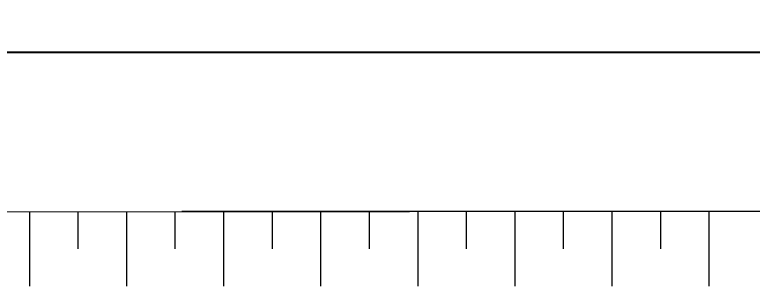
# Model space of a CAD drawing. Header units: millimetres. Extents: x 24859265 to 26550985, y 32092698 to 33532929.
# Drawn here: x 26144411 to 26151332, y 33013984 to 33016529 of the extents above; entities that cross this region are included whole.
import ezdxf

# ---------------------------------------------------------------- set-up
doc = ezdxf.new("R2010")
doc.units = ezdxf.units.MM
doc.styles.add('GOST 2.304', font='GOST_0.TTF')
doc.styles.get("Standard").update_dxf_attribs({"font": 'arial.ttf'})
doc.dimstyles.new('ISO-25', dxfattribs={"dimtxt": 2.5, "dimasz": 2.5, "dimexe": 1.25, "dimexo": 0.625, "dimtad": 1, "dimtxsty": 'Standard', "dimcen": 2.5, "dimadec": 0, "dimazin": 0, "dimtfac": 1, "dimtmove": 0, "dimatfit": 3, "dimfxl": 1, "dimarcsym": 0})

# ---------------------------------------------------------------- blocks, each defined once
blk = doc.blocks.new('_ArchTick')
at = {"color": 0, "linetype": 'ByBlock', "const_width": 0.15}
blk.add_lwpolyline([(-0.5, -0.5), (0.5, 0.5)], dxfattribs=at)
blk = doc.blocks.new('*D521')
at = {"color": 0, "lineweight": -2, "transparency": 16777216}
for p, q in [((26142507.4, 33014744.1), (26142507.4, 33016302.7)), ((26180474.9, 33014773.7), (26180474.9, 33016302.7)), ((26142507.4, 33016177.7), (26180474.9, 33016177.7))]:
    blk.add_line(p, q, dxfattribs=at)
at = {"color": 0, "lineweight": -2, "transparency": 16777216, "xscale": 250, "yscale": 250, "zscale": 250, "rotation": 180}
blk.add_blockref('_ArchTick', (26142507.4, 33016177.7), dxfattribs=at)
at = {"color": 0, "lineweight": -2, "transparency": 16777216, "xscale": 250, "yscale": 250, "zscale": 250}
blk.add_blockref('_ArchTick', (26180474.9, 33016177.7), dxfattribs=at)
at = {"color": 0, "transparency": 16777216, "insert": (26161491.1, 33016365.2), "char_height": 250, "attachment_point": 5, "style": 'GOST 2.304'}
blk.add_mtext('37968', dxfattribs=at)

msp = doc.modelspace()

# ---------------------------------------------------------------- linework, layer by layer
at = {"lineweight": 20}
for p, q in [((26142507.3504, 33014681.6069), (26148116.1661, 33014685.9795)), ((26144548.3154, 33014682.843), (26144548.3154, 33013984.1823)), ((26145003.7979, 33014683.1981), (26145003.7979, 33014333.8677)), ((26145459.2804, 33014683.1981), (26145459.2804, 33013984.5374)), ((26145914.7629, 33014683.5532), (26145914.7629, 33014334.2228)), ((26180474.8723, 33014685.576), (26145978.8642, 33014685.576)), ((26146370.2454, 33014683.5532), (26146370.2454, 33013984.8925)), ((26146825.7278, 33014683.9082), (26146825.7278, 33014334.5779)), ((26147281.2103, 33014682.843), (26147281.2103, 33013984.1823)), ((26147736.6928, 33014683.1981), (26147736.6928, 33014333.8677)), ((26148192.1753, 33014683.1981), (26148192.1753, 33013984.5374)), ((26148647.6578, 33014683.5532), (26148647.6578, 33014334.2228)), ((26149103.1403, 33014683.5532), (26149103.1403, 33013984.8925)), ((26149558.6228, 33014683.9082), (26149558.6228, 33014334.5779)), ((26150014.1053, 33014683.9082), (26150014.1053, 33013985.2476)), ((26150469.5878, 33014684.2633), (26150469.5878, 33014334.933)), ((26150925.0703, 33014684.2633), (26150925.0703, 33013985.6027))]:
    msp.add_line(p, q, dxfattribs=at)

# ---------------------------------------------------------------- dimensions: what is measured, and where the dimension line sits
dim = msp.add_linear_dim(base=(26180474.8523, 33016177.7417), p1=(26142507.3504, 33014681.6069), p2=(26180474.8523, 33014711.2063), dimstyle='ISO-25', override={"dimscale": 100, "dimdec": 0, "dimtxsty": 'GOST 2.304', "dimblk1": 'ArchTick', "dimblk2": 'ArchTick', "dimsah": 1})
dim.commit()
dim.dimension.update_dxf_attribs({"geometry": '*D521', "text_midpoint": (26161491.1014, 33016365.2417)})

doc.saveas('drawing.dxf')
